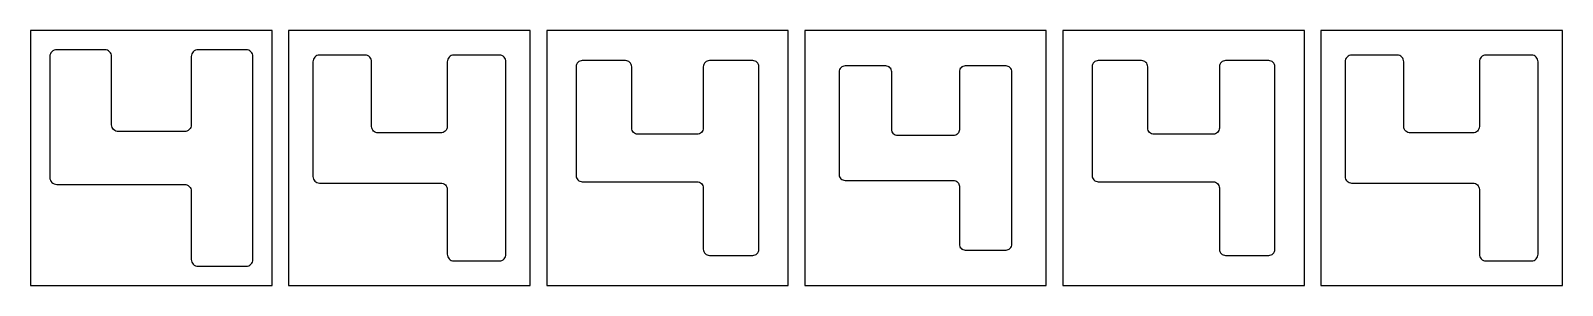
# Model space of a CAD drawing. Header units: millimetres. Extents: x 2153 to 8633, y -2474 to -1394.
import ezdxf

# ---------------------------------------------------------------- set-up
doc = ezdxf.new("R2010")
doc.units = ezdxf.units.MM
doc.layers.add('5', color=1, linetype='Continuous')

msp = doc.modelspace()

# ---------------------------------------------------------------- linework, layer by layer
for points in [[(2234.7, -1504.4), (2234.7, -2016.6, 0.414214), (2263.8, -2045.8), (2803.7, -2045.8, -0.414214), (2832.8, -2074.9), (2832.8, -2363.7, 0.414214), (2861.9, -2392.9), (3065, -2392.9, 0.414214), (3094.2, -2363.7), (3094.2, -1504.4, 0.414214), (3065, -1475.3), (2861.9, -1475.3, 0.414214), (2832.8, -1504.4), (2832.8, -1793.2, -0.414214), (2803.7, -1822.3), (2525.2, -1822.3, -0.414214), (2496.1, -1793.2), (2496.1, -1504.4, 0.414214), (2467, -1475.3), (2263.8, -1475.3, 0.414214)], [(3347.8, -1525.9), (3347.8, -2012.5, 0.414214), (3375.5, -2040.2), (3888.3, -2040.2, -0.414214), (3916, -2067.9), (3916, -2342.2, 0.414214), (3943.7, -2369.9), (4136.6, -2369.9, 0.414214), (4164.3, -2342.2), (4164.3, -1525.9, 0.414214), (4136.6, -1498.2), (3943.7, -1498.2, 0.414214), (3916, -1525.9), (3916, -1800.3, -0.414214), (3888.3, -1827.9), (3623.8, -1827.9, -0.414214), (3596.1, -1800.3), (3596.1, -1525.9, 0.414214), (3568.5, -1498.2), (3375.5, -1498.2, 0.414214)], [(4460.9, -1547.3), (4460.9, -2008.4, 0.414214), (4487.1, -2034.6), (4973, -2034.6, -0.414214), (4999.2, -2060.8), (4999.2, -2320.8, 0.414214), (5025.4, -2347), (5208.2, -2347, 0.414214), (5234.5, -2320.8), (5234.5, -1547.3, 0.414214), (5208.2, -1521.1), (5025.4, -1521.1, 0.414214), (4999.2, -1547.3), (4999.2, -1807.3, -0.414214), (4973, -1833.5), (4722.4, -1833.5, -0.414214), (4696.2, -1807.3), (4696.2, -1547.3, 0.414214), (4670, -1521.1), (4487.1, -1521.1, 0.414214)], [(5574, -1568.8), (5574, -2004.3, 0.414214), (5598.8, -2029), (6057.7, -2029, -0.414214), (6082.4, -2053.8), (6082.4, -2299.3, 0.414214), (6107.2, -2324), (6279.8, -2324, 0.414214), (6304.6, -2299.3), (6304.6, -1568.8, 0.414214), (6279.8, -1544.1), (6107.2, -1544.1, 0.414214), (6082.4, -1568.8), (6082.4, -1814.3, -0.414214), (6057.7, -1839.1), (5821, -1839.1, -0.414214), (5796.2, -1814.3), (5796.2, -1568.8, 0.414214), (5771.5, -1544.1), (5598.8, -1544.1, 0.414214)], [(6644.2, -1547.3), (6644.2, -2008.4, 0.414214), (6670.4, -2034.6), (7156.2, -2034.6, -0.414214), (7182.5, -2060.8), (7182.5, -2320.8, 0.414214), (7208.7, -2347), (7391.5, -2347, 0.414214), (7417.7, -2320.8), (7417.7, -1547.3, 0.414214), (7391.5, -1521.1), (7208.7, -1521.1, 0.414214), (7182.5, -1547.3), (7182.5, -1807.3, -0.414214), (7156.2, -1833.5), (6905.6, -1833.5, -0.414214), (6879.4, -1807.3), (6879.4, -1547.3, 0.414214), (6853.2, -1521.1), (6670.4, -1521.1, 0.414214)], [(7714.3, -1525.9), (7714.3, -2012.5, 0.414214), (7742, -2040.2), (8254.8, -2040.2, -0.414214), (8282.5, -2067.9), (8282.5, -2342.2, 0.414214), (8310.2, -2369.9), (8503.1, -2369.9, 0.414214), (8530.8, -2342.2), (8530.8, -1525.9, 0.414214), (8503.1, -1498.2), (8310.2, -1498.2, 0.414214), (8282.5, -1525.9), (8282.5, -1800.3, -0.414214), (8254.8, -1827.9), (7990.3, -1827.9, -0.414214), (7962.6, -1800.3), (7962.6, -1525.9, 0.414214), (7935, -1498.2), (7742, -1498.2, 0.414214)]]:
    msp.add_lwpolyline(points, format="xyb", close=True)
at = {"layer": '5'}
for points in [[(3175.4, -1394.1), (2153.5, -1394.1), (2153.5, -2474.1), (3175.4, -2474.1)], [(4267, -1394.1), (3245.1, -1394.1), (3245.1, -2474.1), (4267, -2474.1)], [(5358.6, -1394.1), (4336.8, -1394.1), (4336.8, -2474.1), (5358.6, -2474.1)], [(6450.2, -1394.1), (5428.4, -1394.1), (5428.4, -2474.1), (6450.2, -2474.1)], [(7541.9, -1394.1), (6520, -1394.1), (6520, -2474.1), (7541.9, -2474.1)], [(8633.5, -1394.1), (7611.6, -1394.1), (7611.6, -2474.1), (8633.5, -2474.1)]]:
    msp.add_lwpolyline(points, close=True, dxfattribs=at)

doc.saveas('drawing.dxf')
